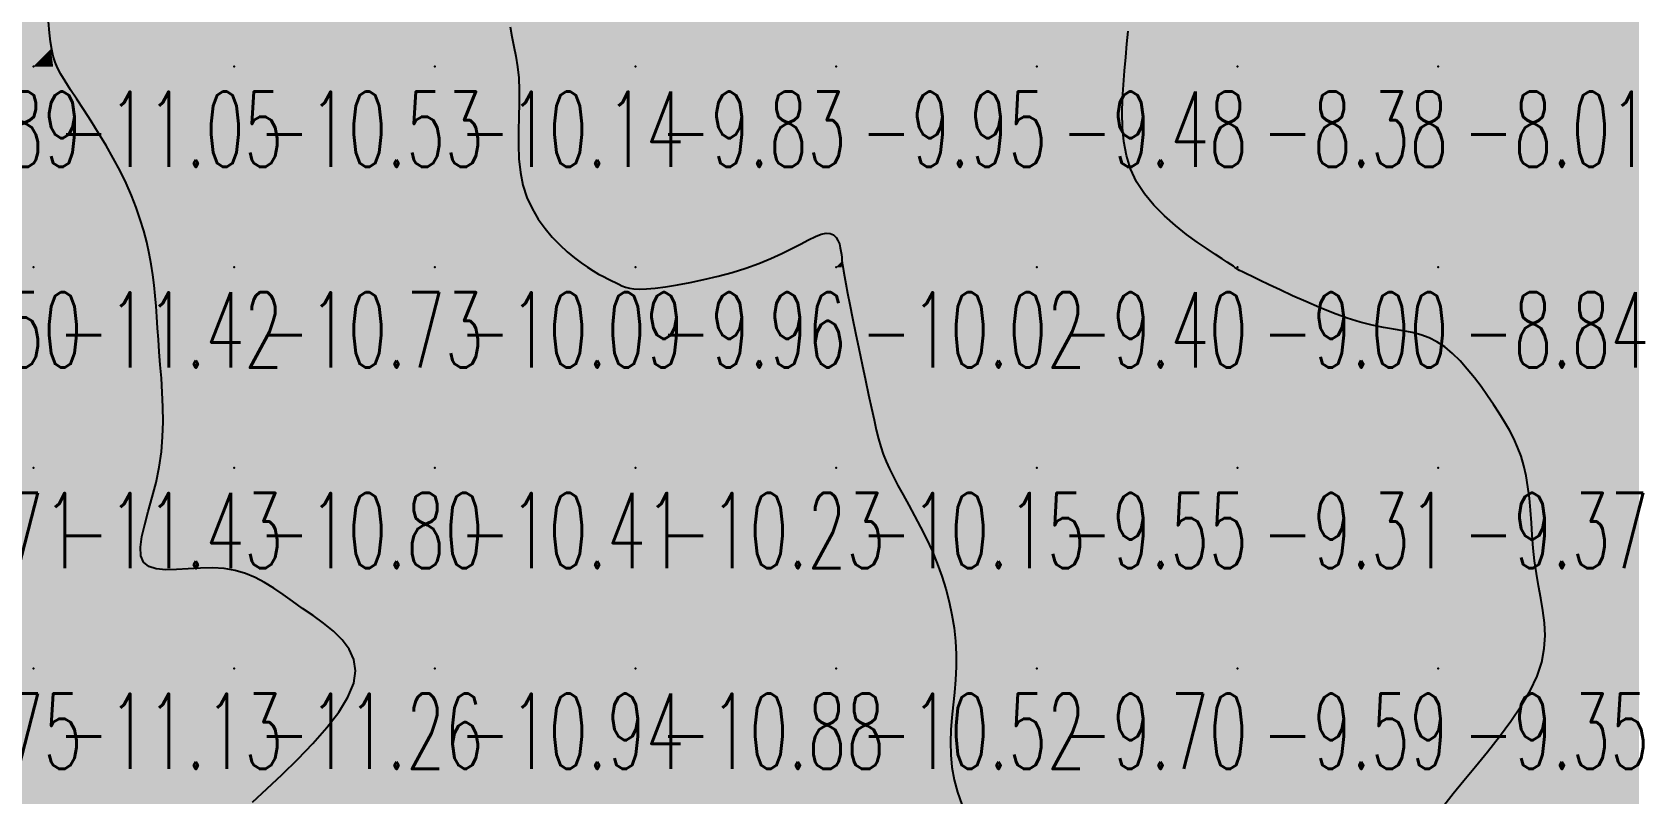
# Model space of a CAD drawing. Header units: millimetres. Extents: x 88261 to 90953, y 390274 to 392322.
# Drawn here: x 89850.2 to 89930.1, y 391111 to 391149 of the extents above; entities that cross this region are included whole.
import ezdxf
from ezdxf.enums import TextEntityAlignment as Align

# ---------------------------------------------------------------- set-up
doc = ezdxf.new("R2010")
doc.units = ezdxf.units.MM
doc.header["$LTSCALE"] = 25
for name, color, linetype in [('CN_03_00', 7, 'Continuous'), ('CN_04_00', 242, 'Continuous'), ('COTEAlt', 7, 'Continuous'), ('TN_COLORIAGE', 7, 'Continuous')]:
    doc.layers.add(name, color=color, linetype=linetype)
doc.styles.add('Simplex 1.0', font='Simplex.shx', dxfattribs={"width": 0.99, "height": 2.5})
doc.styles.get("Standard").update_dxf_attribs({"font": 'times.ttf'})

# ---------------------------------------------------------------- blocks, each defined once
blk = doc.blocks.new('COTE')
at = {"color": 0}
blk.add_point((0, 0), dxfattribs=at)
at = {"layer": 'COTEAlt'}
blk.add_attdef('ALT', text='', height=3.75, dxfattribs=at).set_placement((1.25, -1.25), align=Align.TOP_LEFT)

msp = doc.modelspace()

# ---------------------------------------------------------------- linework, layer by layer
at = {"layer": 'CN_03_00', "flags": 128}
for points, elevation in [([(89861.175, 391110.579), (89861.887, 391111.24), (89862.65, 391111.96), (89863.426, 391112.721), (89864.179, 391113.506), (89864.871, 391114.294), (89865.465, 391115.069), (89865.926, 391115.811), (89866.216, 391116.503), (89866.309, 391117.13), (89866.225, 391117.696), (89865.992, 391118.208), (89865.642, 391118.675), (89865.204, 391119.103), (89864.708, 391119.502), (89864.184, 391119.877), (89863.662, 391120.238), (89863.164, 391120.59), (89862.689, 391120.927), (89862.227, 391121.241), (89861.767, 391121.527), (89861.301, 391121.775), (89860.818, 391121.978), (89860.309, 391122.129), (89859.764, 391122.221), (89859.179, 391122.25), (89858.572, 391122.236), (89857.965, 391122.2), (89857.381, 391122.168), (89856.844, 391122.162), (89856.376, 391122.206), (89855.999, 391122.322), (89855.738, 391122.535), (89855.607, 391122.861), (89855.59, 391123.293), (89855.662, 391123.814), (89855.799, 391124.412), (89855.978, 391125.071), (89856.175, 391125.777), (89856.364, 391126.516), (89856.522, 391127.271), (89856.63, 391128.032), (89856.692, 391128.79), (89856.714, 391129.541), (89856.705, 391130.281), (89856.674, 391131.003), (89856.628, 391131.704), (89856.575, 391132.379), (89856.524, 391133.021), (89856.48, 391133.629), (89856.442, 391134.206), (89856.406, 391134.76), (89856.369, 391135.295), (89856.326, 391135.819), (89856.273, 391136.339), (89856.208, 391136.859), (89856.127, 391137.387), (89856.025, 391137.927), (89855.9, 391138.481), (89855.751, 391139.047), (89855.576, 391139.625), (89855.372, 391140.215), (89855.138, 391140.815), (89854.871, 391141.426), (89854.57, 391142.046), (89854.234, 391142.674), (89853.873, 391143.301), (89853.5, 391143.918), (89853.124, 391144.515), (89852.758, 391145.081), (89852.414, 391145.608), (89852.104, 391146.086), (89851.838, 391146.504), (89851.625, 391146.859), (89851.46, 391147.169), (89851.334, 391147.461), (89851.24, 391147.757), (89851.168, 391148.083), (89851.109, 391148.464), (89851.057, 391148.925), (89851.001, 391149.49)], -11), ([(89920.523, 391110.404), (89920.993, 391111.004), (89921.526, 391111.656), (89922.104, 391112.354), (89922.704, 391113.087), (89923.301, 391113.843), (89923.871, 391114.61), (89924.391, 391115.377), (89924.836, 391116.133), (89925.181, 391116.864), (89925.41, 391117.564), (89925.535, 391118.234), (89925.574, 391118.881), (89925.546, 391119.511), (89925.469, 391120.129), (89925.364, 391120.742), (89925.248, 391121.355), (89925.14, 391121.975), (89925.055, 391122.605), (89924.989, 391123.241), (89924.937, 391123.877), (89924.892, 391124.507), (89924.846, 391125.124), (89924.792, 391125.722), (89924.724, 391126.294), (89924.635, 391126.835), (89924.519, 391127.34), (89924.376, 391127.814), (89924.207, 391128.264), (89924.014, 391128.697), (89923.796, 391129.119), (89923.556, 391129.537), (89923.293, 391129.959), (89923.01, 391130.39), (89922.708, 391130.836), (89922.388, 391131.287), (89922.051, 391131.734), (89921.701, 391132.166), (89921.337, 391132.572), (89920.963, 391132.941), (89920.58, 391133.263), (89920.189, 391133.527), (89919.792, 391133.727), (89919.383, 391133.873), (89918.957, 391133.982), (89918.507, 391134.068), (89918.029, 391134.148), (89917.516, 391134.237), (89916.963, 391134.35), (89916.363, 391134.504), (89915.715, 391134.708), (89915.034, 391134.955), (89914.34, 391135.231), (89913.652, 391135.523), (89912.99, 391135.819), (89912.372, 391136.104), (89911.819, 391136.367), (89911.349, 391136.593), (89910.977, 391136.773), (89910.696, 391136.91), (89910.492, 391137.01), (89910.353, 391137.08), (89910.266, 391137.124), (89910.217, 391137.151), (89910.196, 391137.165), (89910.187, 391137.174), (89910.18, 391137.182), (89910.161, 391137.199), (89910.119, 391137.231), (89910.043, 391137.285), (89909.921, 391137.369), (89909.74, 391137.491), (89909.489, 391137.658), (89909.156, 391137.877), (89908.736, 391138.154), (89908.247, 391138.487), (89907.713, 391138.874), (89907.158, 391139.311), (89906.608, 391139.796), (89906.085, 391140.324), (89905.616, 391140.894), (89905.223, 391141.501), (89904.926, 391142.142), (89904.717, 391142.811), (89904.585, 391143.501), (89904.516, 391144.205), (89904.497, 391144.917), (89904.517, 391145.63), (89904.562, 391146.336), (89904.62, 391147.03), (89904.679, 391147.705), (89904.738, 391148.364), (89904.795, 391149.009)], -9)]:
    msp.add_lwpolyline(points, dxfattribs=dict(at, elevation=elevation))
at = {"layer": 'CN_04_00', "elevation": -10, "flags": 128}
msp.add_lwpolyline([(89874.003, 391149.225), (89874.088, 391148.733), (89874.188, 391148.246), (89874.289, 391147.75), (89874.376, 391147.229), (89874.437, 391146.67), (89874.459, 391146.062), (89874.455, 391145.412), (89874.436, 391144.733), (89874.419, 391144.037), (89874.417, 391143.336), (89874.444, 391142.641), (89874.515, 391141.966), (89874.644, 391141.321), (89874.841, 391140.718), (89875.099, 391140.158), (89875.404, 391139.641), (89875.744, 391139.167), (89876.108, 391138.737), (89876.483, 391138.35), (89876.856, 391138.008), (89877.215, 391137.709), (89877.551, 391137.454), (89877.861, 391137.237), (89878.147, 391137.054), (89878.41, 391136.901), (89878.652, 391136.771), (89878.872, 391136.66), (89879.072, 391136.564), (89879.253, 391136.476), (89879.419, 391136.393), (89879.58, 391136.317), (89879.751, 391136.252), (89879.946, 391136.2), (89880.178, 391136.165), (89880.461, 391136.151), (89880.809, 391136.16), (89881.236, 391136.196), (89881.75, 391136.261), (89882.338, 391136.354), (89882.983, 391136.474), (89883.664, 391136.62), (89884.365, 391136.789), (89885.067, 391136.98), (89885.752, 391137.192), (89886.401, 391137.422), (89886.999, 391137.668), (89887.544, 391137.919), (89888.037, 391138.166), (89888.48, 391138.396), (89888.872, 391138.599), (89889.215, 391138.764), (89889.51, 391138.879), (89889.758, 391138.933), (89889.96, 391138.919), (89890.122, 391138.847), (89890.247, 391138.727), (89890.342, 391138.573), (89890.411, 391138.398), (89890.459, 391138.213), (89890.491, 391138.031), (89890.512, 391137.866), (89890.527, 391137.723), (89890.541, 391137.59), (89890.557, 391137.448), (89890.579, 391137.279), (89890.612, 391137.063), (89890.66, 391136.783), (89890.726, 391136.419), (89890.816, 391135.953), (89890.93, 391135.375), (89891.066, 391134.702), (89891.218, 391133.963), (89891.379, 391133.184), (89891.544, 391132.393), (89891.708, 391131.616), (89891.865, 391130.88), (89892.009, 391130.212), (89892.137, 391129.631), (89892.253, 391129.129), (89892.364, 391128.687), (89892.479, 391128.289), (89892.602, 391127.918), (89892.743, 391127.556), (89892.907, 391127.186), (89893.102, 391126.792), (89893.332, 391126.359), (89893.591, 391125.888), (89893.871, 391125.383), (89894.163, 391124.848), (89894.46, 391124.285), (89894.752, 391123.701), (89895.031, 391123.097), (89895.289, 391122.478), (89895.519, 391121.848), (89895.718, 391121.209), (89895.885, 391120.563), (89896.022, 391119.913), (89896.125, 391119.262), (89896.196, 391118.61), (89896.233, 391117.962), (89896.235, 391117.318), (89896.204, 391116.682), (89896.151, 391116.051), (89896.086, 391115.425), (89896.022, 391114.803), (89895.972, 391114.182), (89895.946, 391113.562), (89895.958, 391112.94), (89896.019, 391112.317), (89896.138, 391111.691), (89896.305, 391111.069), (89896.51, 391110.456)], dxfattribs=at)
at = {"layer": 'TN_COLORIAGE', "color": 201}
for points in [[(89850.249, 391147.239, -11), (89847.04, 391147.239, -11), (89850.249, 391157.239, -11), (89850.123, 391157.113, -11)], [(89850.249, 391147.239, -11), (89851.124, 391148.115, -11), (89850.249, 391157.239, -11), (89850.275, 391157.239, -11)], [(89851.124, 391148.115, -11.052), (89851.236, 391147.239, -11.052), (89850.249, 391147.239, -11.052)], [(89840.249, 391137.239, -11.052), (89850.249, 391137.239, -11.052), (89850.249, 391147.239, -11.052)], [(89840.249, 391137.239, -11), (89840.249, 391145.447, -11), (89850.249, 391147.239, -11), (89847.04, 391147.239, -11)], [(89850.249, 391137.239, -11), (89854.959, 391141.95, -11), (89850.249, 391147.239, -11), (89851.236, 391147.239, -11)], [(89854.959, 391141.95, -11.419), (89856.345, 391137.239, -11.419), (89850.249, 391137.239, -11.419)], [(89840.249, 391127.239, -11.419), (89850.249, 391127.239, -11.419), (89850.249, 391137.239, -11.419)], [(89840.249, 391137.239, -11.419), (89840.249, 391127.239, -11.419), (89850.249, 391137.239, -11.419)], [(89850.249, 391127.239, -11), (89856.421, 391133.412, -11), (89850.249, 391137.239, -11), (89856.345, 391137.239, -11)], [(89856.421, 391133.412, -11.433), (89857.111, 391127.239, -11.433), (89850.249, 391127.239, -11.433)], [(89840.249, 391117.239, -11.433), (89850.249, 391117.239, -11.433), (89850.249, 391127.239, -11.433)], [(89840.249, 391127.239, -11.433), (89840.249, 391117.239, -11.433), (89850.249, 391127.239, -11.433)], [(89850.249, 391127.239, -11), (89857.111, 391127.239, -11), (89850.249, 391117.239, -11), (89854.267, 391121.258, -11)], [(89860.249, 391117.239, -11), (89860.249, 391122.938, -11), (89850.249, 391117.239, -11), (89854.267, 391121.258, -11)], [(89863.322, 391120.313, -11.262), (89860.249, 391122.938, -11.262), (89860.249, 391117.239, -11.262)], [(89863.322, 391120.313, -11.262), (89868.431, 391117.239, -11.262), (89860.249, 391117.239, -11.262)], [(89840.249, 391107.239, -11.133), (89850.249, 391107.239, -11.133), (89850.249, 391117.239, -11.133)], [(89840.249, 391117.239, -11.133), (89840.249, 391107.239, -11.133), (89850.249, 391117.239, -11.133)], [(89860.249, 391117.239, -11), (89860.249, 391109.749, -11), (89850.249, 391107.239, -11), (89857.621, 391107.239, -11)], [(89850.249, 391117.239, -11.262), (89850.249, 391107.239, -11.262), (89860.249, 391117.239, -11.262)], [(89860.249, 391109.749, -11.262), (89868.431, 391117.239, -11.262), (89860.249, 391117.239, -11.262)]]:
    msp.add_solid(points, dxfattribs=at)
at = {"layer": 'TN_COLORIAGE', "color": 191}
for points in [[(89850.275, 391157.239, -10.463), (89851.124, 391148.115, -10.463), (89860.249, 391157.239, -10.463)], [(89851.236, 391147.239, -10.463), (89851.124, 391148.115, -10.463), (89860.249, 391147.239, -10.463), (89860.249, 391157.239, -10.463)], [(89860.249, 391147.239, -10.499), (89870.249, 391147.239, -10.499), (89870.249, 391157.239, -10.499)], [(89860.249, 391157.239, -10.499), (89860.249, 391147.239, -10.499), (89870.249, 391157.239, -10.499)], [(89870.249, 391157.239, -10), (89876.191, 391157.239, -10), (89870.249, 391147.239, -10), (89873.208, 391150.199, -10)], [(89873.208, 391150.199, -10.143), (89874.885, 391147.239, -10.143), (89870.249, 391147.239, -10.143)], [(89851.236, 391147.239, -10.529), (89854.959, 391141.95, -10.529), (89860.249, 391147.239, -10.529)], [(89856.345, 391137.239, -10.529), (89854.959, 391141.95, -10.529), (89860.249, 391137.239, -10.529), (89860.249, 391147.239, -10.529)], [(89860.249, 391137.239, -10.143), (89870.249, 391137.239, -10.143), (89870.249, 391147.239, -10.143)], [(89860.249, 391147.239, -10.143), (89860.249, 391137.239, -10.143), (89870.249, 391147.239, -10.143)], [(89870.249, 391147.239, -10), (89874.885, 391147.239, -10), (89870.249, 391137.239, -10), (89873.872, 391140.862, -10)], [(89873.872, 391140.862, -10.094), (89877.494, 391137.239, -10.094), (89870.249, 391137.239, -10.094)], [(89890.249, 391139.699, -10.017), (89886.977, 391137.239, -10.017), (89890.249, 391137.239, -10.017)], [(89890.573, 391137.564, -10.017), (89890.249, 391139.699, -10.017), (89890.249, 391137.239, -10.017)], [(89890.528, 391137.239, -10.017), (89890.573, 391137.564, -10.017), (89890.249, 391137.239, -10.017)], [(89856.345, 391137.239, -10.732), (89856.421, 391133.412, -10.732), (89860.249, 391137.239, -10.732)], [(89857.111, 391127.239, -10.732), (89856.421, 391133.412, -10.732), (89860.249, 391127.239, -10.732), (89860.249, 391137.239, -10.732)], [(89860.249, 391127.239, -10.094), (89870.249, 391127.239, -10.094), (89870.249, 391137.239, -10.094)], [(89860.249, 391137.239, -10.094), (89860.249, 391127.239, -10.094), (89870.249, 391137.239, -10.094)], [(89870.249, 391127.239, -10), (89879.444, 391136.435, -10), (89870.249, 391137.239, -10), (89877.494, 391137.239, -10)], [(89880.249, 391127.239, -10.017), (89890.249, 391127.239, -10.017), (89890.249, 391137.239, -10.017)], [(89880.249, 391127.239, -10), (89880.249, 391135.875, -10), (89890.249, 391137.239, -10), (89886.977, 391137.239, -10)], [(89890.249, 391127.239, -10), (89892.207, 391129.198, -10), (89890.249, 391137.239, -10), (89890.528, 391137.239, -10)], [(89870.249, 391127.239, -10), (89879.444, 391136.435, -10), (89880.249, 391127.239, -10), (89880.249, 391135.875, -10)], [(89892.207, 391129.198, -10.147), (89892.699, 391127.239, -10.147), (89890.249, 391127.239, -10.147)], [(89854.267, 391121.258, -10.802), (89860.249, 391122.938, -10.802), (89860.249, 391127.239, -10.802)], [(89854.267, 391121.258, -10.802), (89857.111, 391127.239, -10.802), (89860.249, 391127.239, -10.802)], [(89860.249, 391122.938, -10.409), (89863.322, 391120.313, -10.409), (89860.249, 391127.239, -10.409), (89870.249, 391127.239, -10.409)], [(89868.431, 391117.239, -10.409), (89863.322, 391120.313, -10.409), (89870.249, 391117.239, -10.409), (89870.249, 391127.239, -10.409)], [(89870.249, 391117.239, -10.226), (89880.249, 391117.239, -10.226), (89880.249, 391127.239, -10.226)], [(89870.249, 391127.239, -10.226), (89870.249, 391117.239, -10.226), (89880.249, 391127.239, -10.226)], [(89880.249, 391117.239, -10.147), (89890.249, 391117.239, -10.147), (89890.249, 391127.239, -10.147)], [(89880.249, 391127.239, -10.147), (89880.249, 391117.239, -10.147), (89890.249, 391127.239, -10.147)], [(89890.249, 391117.239, -10), (89895.607, 391122.597, -10), (89890.249, 391127.239, -10), (89892.699, 391127.239, -10)], [(89895.607, 391122.597, -10.524), (89896.61, 391117.239, -10.524), (89890.249, 391117.239, -10.524)], [(89860.249, 391107.239, -10.942), (89870.249, 391107.239, -10.942), (89870.249, 391117.239, -10.942)], [(89868.431, 391117.239, -10.912), (89860.249, 391109.749, -10.912), (89870.249, 391117.239, -10.912), (89860.249, 391107.239, -10.912)], [(89870.249, 391107.239, -10.876), (89880.249, 391107.239, -10.876), (89880.249, 391117.239, -10.876)], [(89870.249, 391117.239, -10.876), (89870.249, 391107.239, -10.876), (89880.249, 391117.239, -10.876)], [(89880.249, 391107.239, -10.524), (89890.249, 391107.239, -10.524), (89890.249, 391117.239, -10.524)], [(89880.249, 391117.239, -10.524), (89880.249, 391107.239, -10.524), (89890.249, 391117.239, -10.524)], [(89890.249, 391117.239, -10), (89896.61, 391117.239, -10), (89890.249, 391107.239, -10), (89895.365, 391112.356, -10)], [(89895.365, 391112.356, -10.314), (89898.047, 391107.239, -10.314), (89890.249, 391107.239, -10.314)]]:
    msp.add_solid(points, dxfattribs=at)
at = {"layer": 'TN_COLORIAGE', "color": 181}
for points in [[(89874.885, 391147.239, -9.659), (89873.208, 391150.199, -9.659), (89880.249, 391147.239, -9.659), (89880.249, 391157.239, -9.659)], [(89880.249, 391147.239, -9.925), (89890.249, 391147.239, -9.925), (89890.249, 391157.239, -9.925)], [(89880.249, 391157.239, -9.925), (89880.249, 391147.239, -9.925), (89890.249, 391157.239, -9.925)], [(89890.249, 391147.239, -9.478), (89900.249, 391147.239, -9.478), (89900.249, 391157.239, -9.478)], [(89890.249, 391157.239, -9.478), (89890.249, 391147.239, -9.478), (89900.249, 391157.239, -9.478)], [(89900.249, 391147.239, -9), (89905.097, 391152.088, -9), (89900.249, 391157.239, -9), (89905.078, 391157.239, -9)], [(89904.62, 391147.239, -9.481), (89905.097, 391152.088, -9.481), (89900.249, 391147.239, -9.481)], [(89877.494, 391137.239, -9.834), (89873.872, 391140.862, -9.834), (89880.249, 391137.239, -9.834), (89880.249, 391147.239, -9.834)], [(89873.872, 391140.862, -9.834), (89874.885, 391147.239, -9.834), (89880.249, 391147.239, -9.834)], [(89886.977, 391137.239, -9.947), (89890.249, 391139.699, -9.947), (89880.249, 391137.239, -9.947), (89890.249, 391147.239, -9.947)], [(89880.249, 391147.239, -9.947), (89880.249, 391137.239, -9.947), (89890.249, 391147.239, -9.947)], [(89890.249, 391139.699, -9.481), (89890.573, 391137.564, -9.481), (89890.249, 391147.239, -9.481), (89900.249, 391147.239, -9.481)], [(89890.573, 391137.564, -9.395), (89890.528, 391137.239, -9.395), (89900.249, 391147.239, -9.395), (89900.249, 391137.239, -9.395)], [(89900.249, 391147.239, -9), (89904.62, 391147.239, -9), (89900.249, 391137.239, -9), (89904.141, 391141.132, -9)], [(89904.141, 391141.132, -9.395), (89910.154, 391137.239, -9.395), (89900.249, 391137.239, -9.395)], [(89877.494, 391137.239, -9.964), (89879.444, 391136.435, -9.964), (89880.249, 391137.239, -9.964)], [(89880.249, 391135.875, -9.964), (89879.444, 391136.435, -9.964), (89880.249, 391137.239, -9.964)], [(89886.977, 391137.239, -9.964), (89880.249, 391135.875, -9.964), (89880.249, 391137.239, -9.964)], [(89890.528, 391137.239, -9.395), (89892.207, 391129.198, -9.395), (89900.249, 391137.239, -9.395)], [(89892.699, 391127.239, -9.395), (89892.207, 391129.198, -9.395), (89900.249, 391127.239, -9.395), (89900.249, 391137.239, -9.395)], [(89900.249, 391127.239, -9), (89910.18, 391137.171, -9), (89900.249, 391137.239, -9), (89910.154, 391137.239, -9)], [(89900.249, 391127.239, -9), (89910.18, 391137.171, -9), (89910.249, 391127.239, -9), (89910.249, 391137.119, -9)], [(89916.92, 391133.911, -9.311), (89910.249, 391137.119, -9.311), (89910.249, 391127.239, -9.311)], [(89920.249, 391127.239, -9), (89920.249, 391134.26, -9), (89910.249, 391127.239, -9), (89916.92, 391133.911, -9)], [(89923.22, 391130.21, -9.365), (89920.249, 391134.26, -9.365), (89920.249, 391127.239, -9.365)], [(89923.22, 391130.21, -9.365), (89924.935, 391127.239, -9.365), (89920.249, 391127.239, -9.365)], [(89892.699, 391127.239, -9.546), (89895.607, 391122.597, -9.546), (89900.249, 391127.239, -9.546)], [(89896.61, 391117.239, -9.546), (89895.607, 391122.597, -9.546), (89900.249, 391117.239, -9.546), (89900.249, 391127.239, -9.546)], [(89900.249, 391117.239, -9.311), (89910.249, 391117.239, -9.311), (89910.249, 391127.239, -9.311)], [(89900.249, 391127.239, -9.311), (89900.249, 391117.239, -9.311), (89910.249, 391127.239, -9.311)], [(89910.249, 391117.239, -9.365), (89920.249, 391117.239, -9.365), (89920.249, 391127.239, -9.365)], [(89910.249, 391127.239, -9.365), (89910.249, 391117.239, -9.365), (89920.249, 391127.239, -9.365)], [(89920.249, 391127.239, -9), (89924.935, 391127.239, -9), (89920.249, 391117.239, -9), (89924.852, 391121.843, -9)], [(89924.852, 391121.843, -9.353), (89926.496, 391117.239, -9.353), (89920.249, 391117.239, -9.353)], [(89898.047, 391107.239, -9.7), (89895.365, 391112.356, -9.7), (89900.249, 391107.239, -9.7), (89900.249, 391117.239, -9.7)], [(89895.365, 391112.356, -9.7), (89896.61, 391117.239, -9.7), (89900.249, 391117.239, -9.7)], [(89900.249, 391107.239, -9.594), (89910.249, 391107.239, -9.594), (89910.249, 391117.239, -9.594)], [(89900.249, 391117.239, -9.594), (89900.249, 391107.239, -9.594), (89910.249, 391117.239, -9.594)], [(89910.249, 391107.239, -9), (89918.468, 391107.239, -9), (89920.249, 391117.239, -9), (89920.249, 391110.386, -9)], [(89910.249, 391117.239, -9.353), (89910.249, 391107.239, -9.353), (89920.249, 391117.239, -9.353)], [(89926.496, 391117.239, -9.353), (89920.249, 391110.386, -9.353), (89920.249, 391117.239, -9.353)]]:
    msp.add_solid(points, dxfattribs=at)
at = {"layer": 'TN_COLORIAGE', "color": 171}
for points in [[(89905.097, 391152.088, -8.38), (89904.62, 391147.239, -8.38), (89910.249, 391157.239, -8.38), (89910.249, 391147.239, -8.38)], [(89910.249, 391147.239, -8.257), (89920.249, 391147.239, -8.257), (89920.249, 391157.239, -8.257)], [(89910.249, 391157.239, -8.257), (89910.249, 391147.239, -8.257), (89920.249, 391157.239, -8.257)], [(89920.249, 391147.239, -8.151), (89930.249, 391147.239, -8.151), (89930.249, 391157.239, -8.151)], [(89920.249, 391157.239, -8.151), (89920.249, 391147.239, -8.151), (89930.249, 391157.239, -8.151)], [(89910.154, 391137.239, -8.38), (89904.141, 391141.132, -8.38), (89910.249, 391137.239, -8.38), (89910.249, 391147.239, -8.38)], [(89904.141, 391141.132, -8.38), (89904.62, 391147.239, -8.38), (89910.249, 391147.239, -8.38)], [(89910.249, 391137.239, -8.011), (89920.249, 391137.239, -8.011), (89920.249, 391147.239, -8.011)], [(89910.249, 391147.239, -8.011), (89910.249, 391137.239, -8.011), (89920.249, 391147.239, -8.011)], [(89920.249, 391137.239, -8.211), (89930.249, 391137.239, -8.211), (89930.249, 391147.239, -8.211)], [(89920.249, 391147.239, -8.211), (89920.249, 391137.239, -8.211), (89930.249, 391147.239, -8.211)], [(89910.154, 391137.239, -8.996), (89910.18, 391137.171, -8.996), (89910.249, 391137.239, -8.996)], [(89910.249, 391137.119, -8.996), (89910.18, 391137.171, -8.996), (89910.249, 391137.239, -8.996)], [(89910.249, 391137.119, -8.845), (89916.92, 391133.911, -8.845), (89910.249, 391137.239, -8.845), (89920.249, 391137.239, -8.845)], [(89916.92, 391133.911, -8.845), (89920.249, 391134.26, -8.845), (89920.249, 391137.239, -8.845)], [(89920.249, 391134.26, -8.136), (89923.22, 391130.21, -8.136), (89920.249, 391137.239, -8.136), (89930.249, 391137.239, -8.136)], [(89924.935, 391127.239, -8.136), (89923.22, 391130.21, -8.136), (89930.249, 391127.239, -8.136), (89930.249, 391137.239, -8.136)], [(89926.496, 391117.239, -8.586), (89924.852, 391121.843, -8.586), (89930.249, 391117.239, -8.586), (89930.249, 391127.239, -8.586)], [(89924.852, 391121.843, -8.586), (89924.935, 391127.239, -8.586), (89930.249, 391127.239, -8.586)], [(89920.249, 391107.239, -8.788), (89930.249, 391107.239, -8.788), (89930.249, 391117.239, -8.788)], [(89920.249, 391110.386, -8.788), (89926.496, 391117.239, -8.788), (89920.249, 391107.239, -8.788), (89930.249, 391117.239, -8.788)]]:
    msp.add_solid(points, dxfattribs=at)

# ---------------------------------------------------------------- block references
at = {"layer": 'COTEAlt'}
ref = msp.add_blockref('COTE', (89840.249, 391147.239), dxfattribs=at)
ref.add_attrib('ALT', '-10.89', dxfattribs={"height": 3.75, "style": 'Simplex 1.0', "width": 0.6}).set_placement((89841.499, 391145.989), align=Align.TOP_LEFT)
ref = msp.add_blockref('COTE', (89850.249, 391147.239), dxfattribs=at)
ref.add_attrib('ALT', '-11.05', dxfattribs={"height": 3.75, "style": 'Simplex 1.0', "width": 0.6}).set_placement((89851.499, 391145.989), align=Align.TOP_LEFT)
ref = msp.add_blockref('COTE', (89860.249, 391147.239), dxfattribs=at)
ref.add_attrib('ALT', '-10.53', dxfattribs={"height": 3.75, "style": 'Simplex 1.0', "width": 0.6}).set_placement((89861.499, 391145.989), align=Align.TOP_LEFT)
ref = msp.add_blockref('COTE', (89870.249, 391147.239), dxfattribs=at)
ref.add_attrib('ALT', '-10.14', dxfattribs={"height": 3.75, "style": 'Simplex 1.0', "width": 0.6}).set_placement((89871.499, 391145.989), align=Align.TOP_LEFT)
ref = msp.add_blockref('COTE', (89880.249, 391147.239), dxfattribs=at)
ref.add_attrib('ALT', '-9.83', dxfattribs={"height": 3.75, "style": 'Simplex 1.0', "width": 0.6}).set_placement((89881.499, 391145.989), align=Align.TOP_LEFT)
ref = msp.add_blockref('COTE', (89890.249, 391147.239), dxfattribs=at)
ref.add_attrib('ALT', '-9.95', dxfattribs={"height": 3.75, "style": 'Simplex 1.0', "width": 0.6}).set_placement((89891.499, 391145.989), align=Align.TOP_LEFT)
ref = msp.add_blockref('COTE', (89900.249, 391147.239), dxfattribs=at)
ref.add_attrib('ALT', '-9.48', dxfattribs={"height": 3.75, "style": 'Simplex 1.0', "width": 0.6}).set_placement((89901.499, 391145.989), align=Align.TOP_LEFT)
ref = msp.add_blockref('COTE', (89910.249, 391147.239), dxfattribs=at)
ref.add_attrib('ALT', '-8.38', dxfattribs={"height": 3.75, "style": 'Simplex 1.0', "width": 0.6}).set_placement((89911.499, 391145.989), align=Align.TOP_LEFT)
ref = msp.add_blockref('COTE', (89920.249, 391147.239), dxfattribs=at)
ref.add_attrib('ALT', '-8.01', dxfattribs={"height": 3.75, "style": 'Simplex 1.0', "width": 0.6}).set_placement((89921.499, 391145.989), align=Align.TOP_LEFT)
ref = msp.add_blockref('COTE', (89840.249, 391137.239), dxfattribs=at)
ref.add_attrib('ALT', '-11.50', dxfattribs={"height": 3.75, "style": 'Simplex 1.0', "width": 0.6}).set_placement((89841.499, 391135.989), align=Align.TOP_LEFT)
ref = msp.add_blockref('COTE', (89850.249, 391137.239), dxfattribs=at)
ref.add_attrib('ALT', '-11.42', dxfattribs={"height": 3.75, "style": 'Simplex 1.0', "width": 0.6}).set_placement((89851.499, 391135.989), align=Align.TOP_LEFT)
ref = msp.add_blockref('COTE', (89860.249, 391137.239), dxfattribs=at)
ref.add_attrib('ALT', '-10.73', dxfattribs={"height": 3.75, "style": 'Simplex 1.0', "width": 0.6}).set_placement((89861.499, 391135.989), align=Align.TOP_LEFT)
ref = msp.add_blockref('COTE', (89870.249, 391137.239), dxfattribs=at)
ref.add_attrib('ALT', '-10.09', dxfattribs={"height": 3.75, "style": 'Simplex 1.0', "width": 0.6}).set_placement((89871.499, 391135.989), align=Align.TOP_LEFT)
ref = msp.add_blockref('COTE', (89880.249, 391137.239), dxfattribs=at)
ref.add_attrib('ALT', '-9.96', dxfattribs={"height": 3.75, "style": 'Simplex 1.0', "width": 0.6}).set_placement((89881.499, 391135.989), align=Align.TOP_LEFT)
ref = msp.add_blockref('COTE', (89890.249, 391137.239), dxfattribs=at)
ref.add_attrib('ALT', '-10.02', dxfattribs={"height": 3.75, "style": 'Simplex 1.0', "width": 0.6}).set_placement((89891.499, 391135.989), align=Align.TOP_LEFT)
ref = msp.add_blockref('COTE', (89900.249, 391137.239), dxfattribs=at)
ref.add_attrib('ALT', '-9.40', dxfattribs={"height": 3.75, "style": 'Simplex 1.0', "width": 0.6}).set_placement((89901.499, 391135.989), align=Align.TOP_LEFT)
ref = msp.add_blockref('COTE', (89910.249, 391137.239), dxfattribs=at)
ref.add_attrib('ALT', '-9.00', dxfattribs={"height": 3.75, "style": 'Simplex 1.0', "width": 0.6}).set_placement((89911.499, 391135.989), align=Align.TOP_LEFT)
ref = msp.add_blockref('COTE', (89920.249, 391137.239), dxfattribs=at)
ref.add_attrib('ALT', '-8.84', dxfattribs={"height": 3.75, "style": 'Simplex 1.0', "width": 0.6}).set_placement((89921.499, 391135.989), align=Align.TOP_LEFT)
ref = msp.add_blockref('COTE', (89840.249, 391127.239), dxfattribs=at)
ref.add_attrib('ALT', '-11.71', dxfattribs={"height": 3.75, "style": 'Simplex 1.0', "width": 0.6}).set_placement((89841.499, 391125.989), align=Align.TOP_LEFT)
ref = msp.add_blockref('COTE', (89850.249, 391127.239), dxfattribs=at)
ref.add_attrib('ALT', '-11.43', dxfattribs={"height": 3.75, "style": 'Simplex 1.0', "width": 0.6}).set_placement((89851.499, 391125.989), align=Align.TOP_LEFT)
ref = msp.add_blockref('COTE', (89860.249, 391127.239), dxfattribs=at)
ref.add_attrib('ALT', '-10.80', dxfattribs={"height": 3.75, "style": 'Simplex 1.0', "width": 0.6}).set_placement((89861.499, 391125.989), align=Align.TOP_LEFT)
ref = msp.add_blockref('COTE', (89870.249, 391127.239), dxfattribs=at)
ref.add_attrib('ALT', '-10.41', dxfattribs={"height": 3.75, "style": 'Simplex 1.0', "width": 0.6}).set_placement((89871.499, 391125.989), align=Align.TOP_LEFT)
ref = msp.add_blockref('COTE', (89880.249, 391127.239), dxfattribs=at)
ref.add_attrib('ALT', '-10.23', dxfattribs={"height": 3.75, "style": 'Simplex 1.0', "width": 0.6}).set_placement((89881.499, 391125.989), align=Align.TOP_LEFT)
ref = msp.add_blockref('COTE', (89890.249, 391127.239), dxfattribs=at)
ref.add_attrib('ALT', '-10.15', dxfattribs={"height": 3.75, "style": 'Simplex 1.0', "width": 0.6}).set_placement((89891.499, 391125.989), align=Align.TOP_LEFT)
ref = msp.add_blockref('COTE', (89900.249, 391127.239), dxfattribs=at)
ref.add_attrib('ALT', '-9.55', dxfattribs={"height": 3.75, "style": 'Simplex 1.0', "width": 0.6}).set_placement((89901.499, 391125.989), align=Align.TOP_LEFT)
ref = msp.add_blockref('COTE', (89910.249, 391127.239), dxfattribs=at)
ref.add_attrib('ALT', '-9.31', dxfattribs={"height": 3.75, "style": 'Simplex 1.0', "width": 0.6}).set_placement((89911.499, 391125.989), align=Align.TOP_LEFT)
ref = msp.add_blockref('COTE', (89920.249, 391127.239), dxfattribs=at)
ref.add_attrib('ALT', '-9.37', dxfattribs={"height": 3.75, "style": 'Simplex 1.0', "width": 0.6}).set_placement((89921.499, 391125.989), align=Align.TOP_LEFT)
ref = msp.add_blockref('COTE', (89840.249, 391117.239), dxfattribs=at)
ref.add_attrib('ALT', '-11.75', dxfattribs={"height": 3.75, "style": 'Simplex 1.0', "width": 0.6}).set_placement((89841.499, 391115.989), align=Align.TOP_LEFT)
ref = msp.add_blockref('COTE', (89850.249, 391117.239), dxfattribs=at)
ref.add_attrib('ALT', '-11.13', dxfattribs={"height": 3.75, "style": 'Simplex 1.0', "width": 0.6}).set_placement((89851.499, 391115.989), align=Align.TOP_LEFT)
ref = msp.add_blockref('COTE', (89860.249, 391117.239), dxfattribs=at)
ref.add_attrib('ALT', '-11.26', dxfattribs={"height": 3.75, "style": 'Simplex 1.0', "width": 0.6}).set_placement((89861.499, 391115.989), align=Align.TOP_LEFT)
ref = msp.add_blockref('COTE', (89870.249, 391117.239), dxfattribs=at)
ref.add_attrib('ALT', '-10.94', dxfattribs={"height": 3.75, "style": 'Simplex 1.0', "width": 0.6}).set_placement((89871.499, 391115.989), align=Align.TOP_LEFT)
ref = msp.add_blockref('COTE', (89880.249, 391117.239), dxfattribs=at)
ref.add_attrib('ALT', '-10.88', dxfattribs={"height": 3.75, "style": 'Simplex 1.0', "width": 0.6}).set_placement((89881.499, 391115.989), align=Align.TOP_LEFT)
ref = msp.add_blockref('COTE', (89890.249, 391117.239), dxfattribs=at)
ref.add_attrib('ALT', '-10.52', dxfattribs={"height": 3.75, "style": 'Simplex 1.0', "width": 0.6}).set_placement((89891.499, 391115.989), align=Align.TOP_LEFT)
ref = msp.add_blockref('COTE', (89900.249, 391117.239), dxfattribs=at)
ref.add_attrib('ALT', '-9.70', dxfattribs={"height": 3.75, "style": 'Simplex 1.0', "width": 0.6}).set_placement((89901.499, 391115.989), align=Align.TOP_LEFT)
ref = msp.add_blockref('COTE', (89910.249, 391117.239), dxfattribs=at)
ref.add_attrib('ALT', '-9.59', dxfattribs={"height": 3.75, "style": 'Simplex 1.0', "width": 0.6}).set_placement((89911.499, 391115.989), align=Align.TOP_LEFT)
ref = msp.add_blockref('COTE', (89920.249, 391117.239), dxfattribs=at)
ref.add_attrib('ALT', '-9.35', dxfattribs={"height": 3.75, "style": 'Simplex 1.0', "width": 0.6}).set_placement((89921.499, 391115.989), align=Align.TOP_LEFT)

doc.saveas('drawing.dxf')
